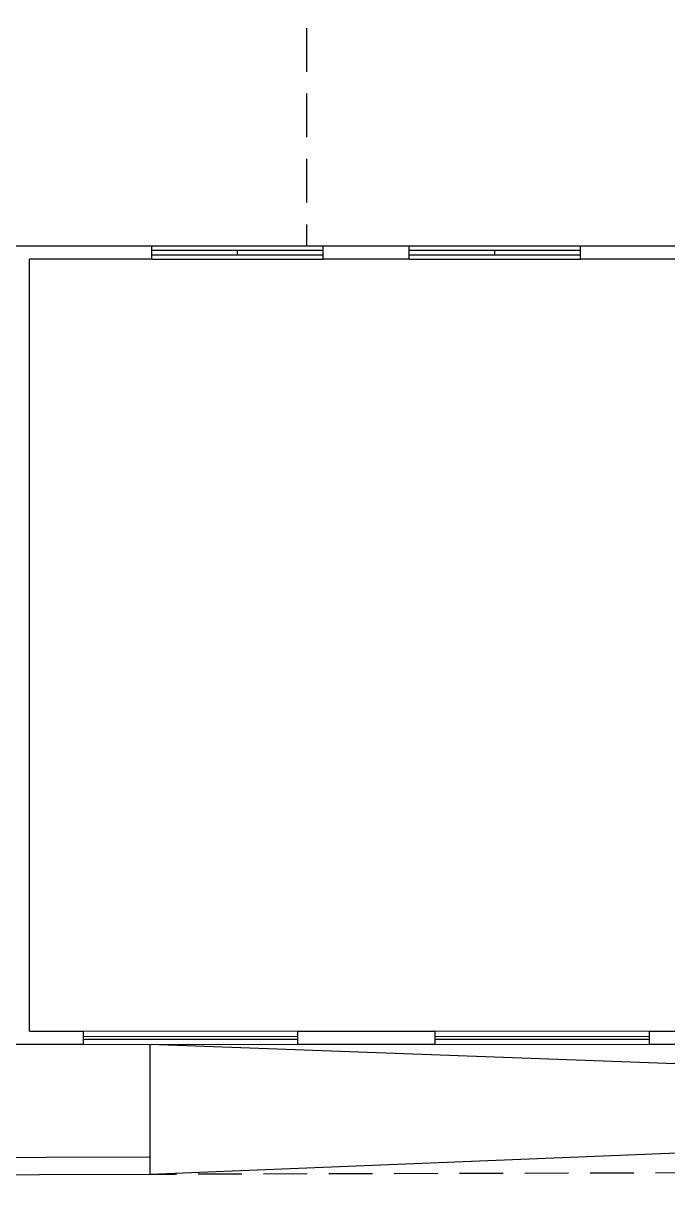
# Model space of a CAD drawing. Header units: centimetres. Extents: x 0 to 1099704, y -139216 to 99734.
# Drawn here: x 1053871 to 1054623, y 9713 to 11067 of the extents above; entities that cross this region are included whole.
import ezdxf

# ---------------------------------------------------------------- set-up
doc = ezdxf.new("R2010")
doc.units = ezdxf.units.CM
doc.header["$LTSCALE"] = 4
doc.linetypes.add('HIDDENX2', pattern=[19.05, 12.7, -6.35])
for name, color, linetype in [('0.1', 1, 'Continuous'), ('0.2', 2, 'Continuous'), ('0.4', 4, 'Continuous'), ('0.6', 6, 'Continuous')]:
    doc.layers.add(name, color=color, linetype=linetype)

msp = doc.modelspace()

# ---------------------------------------------------------------- linework, layer by layer
at = {"layer": '0.1', "linetype": 'HIDDENX2'}
msp.add_line((1054201.259, 11823.016), (1054201.259, 10807.013), dxfattribs=at)
at = {"layer": '0.1'}
for p, q in [((1054220.759, 10807.013), (1054020.759, 10807.013)), ((1054520.759, 10807.013), (1054320.759, 10807.013)), ((1054020.759, 10792.013), (1054220.759, 10792.013)), ((1054320.759, 10792.013), (1054520.759, 10792.013))]:
    msp.add_line(p, q, dxfattribs=at)
at = {"layer": '0.1', "linetype": 'HIDDENX2'}
msp.add_lwpolyline([(1057859.505, 9735.709), (1054018.962, 9725.21)], dxfattribs=at)
at = {"layer": '0.2'}
for p, q in [((1054220.759, 10802.013), (1054020.759, 10802.013)), ((1054020.759, 10797.013), (1054220.759, 10797.013)), ((1054120.759, 10797.013), (1054120.759, 10802.013)), ((1054520.759, 10802.013), (1054320.759, 10802.013)), ((1054320.759, 10797.013), (1054520.759, 10797.013)), ((1054420.759, 10797.013), (1054420.759, 10802.013)), ((1054190.759, 9891.698), (1053940.759, 9892.013)), ((1054190.759, 9885.698), (1053940.759, 9886.013)), ((1053940.759, 9883.013), (1054190.759, 9882.698)), ((1054600.759, 9891.698), (1054350.759, 9892.013)), ((1054600.759, 9885.698), (1054350.759, 9886.013)), ((1054350.759, 9883.013), (1054600.759, 9882.698)), ((1053940.752, 9877.013), (1054190.752, 9876.698)), ((1054350.752, 9877.013), (1054600.752, 9876.698))]:
    msp.add_line(p, q, dxfattribs=at)
at = {"layer": '0.4'}
for p, q in [((1057773.259, 9877.013), (1054018.962, 9725.21)), ((1054018.962, 9876.914, 72875.6), (1057859.505, 9735.709))]:
    msp.add_line(p, q, dxfattribs=at)
at = {"layer": '0.6'}
for p, q in [((1054020.759, 10792.013), (1054020.759, 10807.013)), ((1054220.759, 10792.013), (1054220.759, 10807.013)), ((1054320.759, 10792.013), (1054320.759, 10807.013)), ((1054520.759, 10792.013), (1054520.759, 10807.013)), ((1053940.759, 9892.013), (1053940.759, 9877.013)), ((1054190.759, 9892.013), (1054190.759, 9877.013)), ((1054350.759, 9892.013), (1054350.759, 9877.013)), ((1054600.759, 9892.013), (1054600.759, 9877.013)), ((1054018.962, 9725.21, 77040.339), (1054018.962, 9876.914, 72875.6))]:
    msp.add_line(p, q, dxfattribs=at)
for points in [[(1054020.759, 10807.013), (1053863.259, 10807.013), (1053713.259, 10807.013)], [(1054320.759, 10807.013), (1054220.759, 10807.013)], [(1054678.259, 10807.013), (1054520.759, 10807.013)], [(1053878.259, 9892.013), (1053878.259, 10792.013)], [(1054020.759, 10792.013), (1053878.259, 10792.013)], [(1054320.759, 10792.013), (1054220.759, 10792.013)], [(1054600.759, 9892.013), (1054663.259, 9892.013), (1054663.259, 10792.013), (1054520.759, 10792.013)], [(1053878.259, 9892.013), (1053940.759, 9892.013)], [(1054190.759, 9892.013), (1054350.759, 9892.013)], [(1053793.259, 9877.013), (1053878.259, 9877.013)], [(1053878.259, 9877.013), (1053940.759, 9877.013)], [(1054190.759, 9877.013), (1054350.759, 9877.013)], [(1054600.759, 9877.013), (1054678.259, 9877.013)], [(1054018.962, 9745.21), (1050018.25, 9732.493)], [(1054018.962, 9725.21), (1050018.25, 9713.138)]]:
    msp.add_lwpolyline(points, dxfattribs=at)

doc.saveas('drawing.dxf')
